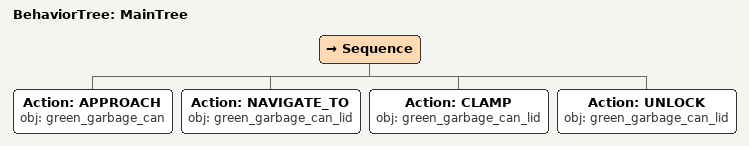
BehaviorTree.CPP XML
<root main_tree_to_execute="MainTree">
  <BehaviorTree ID="MainTree">
    <Sequence>
      <!-- Approach green_garbage_can -->
      <Action ID="APPROACH" obj="green_garbage_can" />
      <!-- Navigate to green_garbage_can_lid -->
      <Action ID="NAVIGATE_TO" obj="green_garbage_can_lid" />
      <!-- Clamp green_garbage_can_lid -->
      <Action ID="CLAMP" obj="green_garbage_can_lid" />
      <!-- Unlock green_garbage_can_lid -->
      <Action ID="UNLOCK" obj="green_garbage_can_lid" />
    </Sequence>
  </BehaviorTree>
</root>
